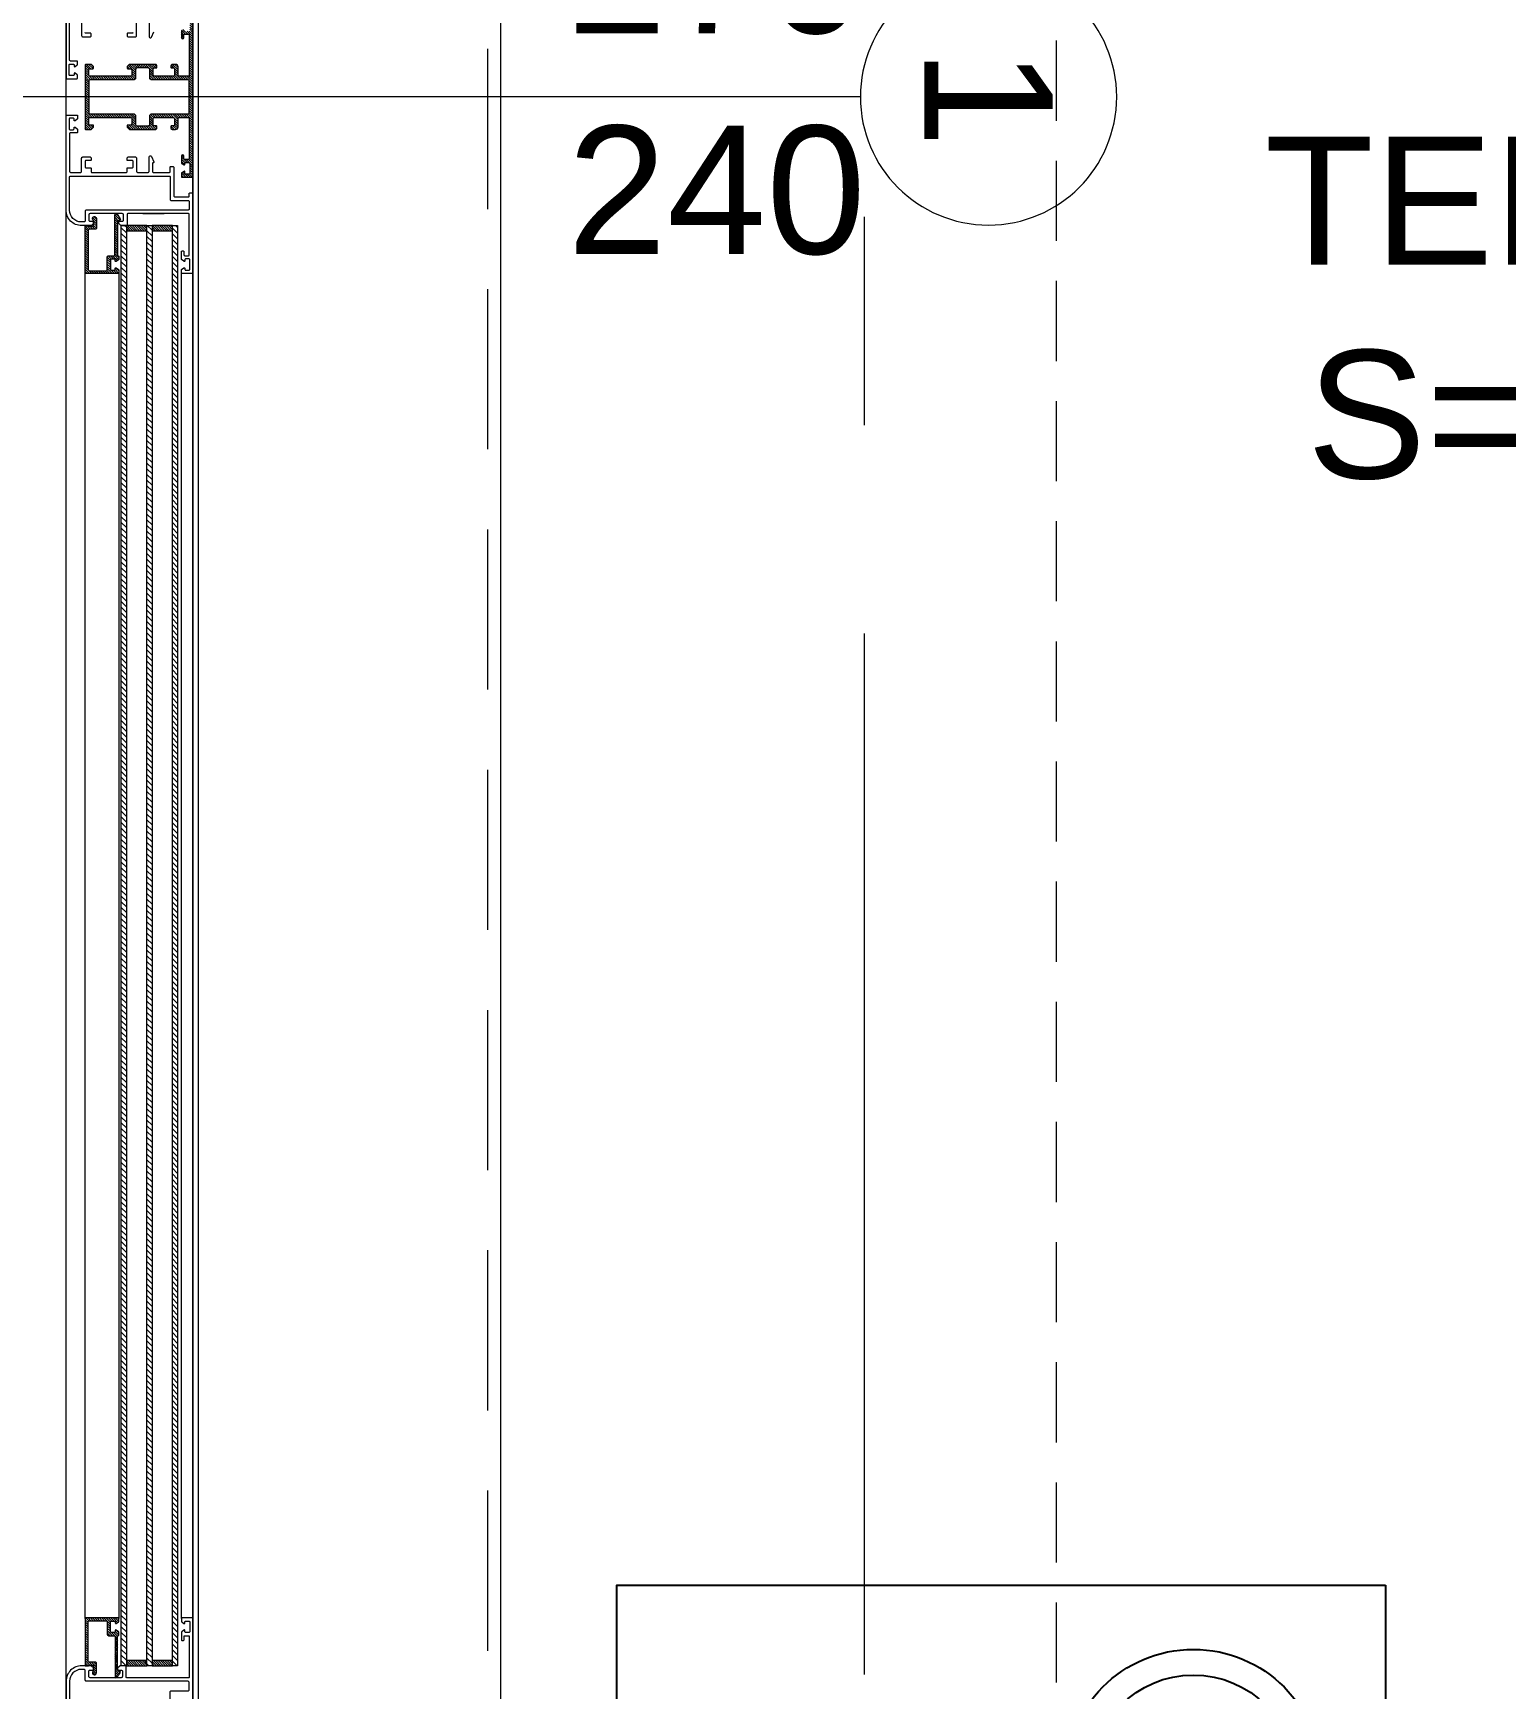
# Model space of a CAD drawing. Header units: centimetres. Extents: x 92587 to 105438, y -55119 to -48334.
# Drawn here: x 96684.2 to 96799.2, y -52413.5 to -52284.3 of the extents above; entities that cross this region are included whole.
import ezdxf

# ---------------------------------------------------------------- set-up
doc = ezdxf.new("R2010")
doc.units = ezdxf.units.CM
doc.header["$LTSCALE"] = 50
doc.header["$MEASUREMENT"] = 0
doc.linetypes.add('AXES', pattern=[2, 1.25, -0.25, 0.25, -0.25])
doc.linetypes.add('CACHE', pattern=[0.375, 0.25, -0.125])
doc.layers.get('0').update_dxf_attribs({"color": 8})
doc.layers.add('AXES', color=10, linetype='AXES')
doc.layers.add('klima', color=195, linetype='Continuous')
for name, color, linetype, lineweight in [('BETON CACHE', 4, 'CACHE', 5), ('MACONNERIE COUPE', 7, 'Continuous', 30), ('WINDOWS', 21, 'Continuous', 5)]:
    doc.layers.add(name, color=color, linetype=linetype, lineweight=lineweight)
doc.layers.add('DEMOL', color=7, linetype='Continuous', lineweight=60, true_color=0xa87e00)
doc.styles.add('GENERATED_STYLE_1', font='arial.ttf')
doc.styles.add('RS_TEXT_1.50', font='arial.ttf', dxfattribs={"height": 12.5})
pattern_1 = [(135, (-46708.70849, -43897.46996), (-0.08838834765, -0.08838834765), [])]

# ---------------------------------------------------------------- blocks, each defined once
blk = doc.blocks.new('A$C1cd8c289')
at = {"layer": 'AXES', "lineweight": 5, "ltscale": 1.3}
blk.add_line((2040, -4150), (2040, -1058.41), dxfattribs=at)
blk = doc.blocks.new('DRITARE POS 1')
at = {"layer": 'WINDOWS'}
h = blk.add_hatch(dxfattribs=at)
h.set_pattern_fill('ANSI31', color=140, scale=2.5, angle=450)
h.set_pattern_definition([(135, (-46708.9128, -43897.46996), (-0.2209708691, -0.2209708691), [])])
h.paths.add_polyline_path([(-8.71, -124.96), (-8.71, -12.58), (-8.31, -12.58), (-8.31, -124.96)])
h.paths.add_polyline_path([(-6.71, -124.96), (-6.71, -12.58), (-6.31, -12.58), (-6.31, -124.96)])
h.paths.add_polyline_path([(-4.71, -124.96), (-4.71, -12.58), (-4.31, -12.58), (-4.31, -124.96)])
at = {"layer": 'WINDOWS', "transparency": 33554559}
h = blk.add_hatch(dxfattribs=at)
h.set_pattern_fill('ANSI31', color=140, angle=450)
h.set_pattern_definition([(135, (-46708.90849, -43880.46996), (-0.08838834765, -0.08838834765), [])])
h.paths.add_polyline_path([(-6.71, -12.58), (-8.31, -12.58), (-8.31, -12.98), (-6.71, -12.98)])
h.paths.add_polyline_path([(-4.71, -12.58), (-6.31, -12.58), (-6.31, -12.98), (-4.71, -12.98)])
h.paths.add_polyline_path([(-6.71, -124.56), (-8.31, -124.56), (-8.31, -124.96), (-6.71, -124.96)])
h.paths.add_polyline_path([(-4.71, -124.56), (-6.31, -124.56), (-6.31, -124.96), (-4.71, -124.96)])
h = blk.add_hatch(dxfattribs=at)
h.set_pattern_fill('ANSI31', color=256, angle=450)
h.set_pattern_definition([(135, (-46708.71279, -43842.46996), (-0.08838834765, -0.08838834765), [])])
h.paths.add_polyline_path([(-1.74, -12.58), (-1.74, -12.64), (-2.09, -12.64, -0.414214), (-2.15, -12.58), (-2.15, -12.21, -0.247394), (-2.13, -12.16, 1.657435), (-2.37, -12.03), (-2.37, -12.77, 0.414214), (-2.28, -12.86), (-1.81, -12.86, -0.414214), (-1.72, -12.95), (-1.72, -16, -0.414214), (-1.81, -16.09), (-3.16, -16.09, -0.414214), (-3.22, -16.03), (-3.22, -15.03, 0.414214), (-3.31, -14.93), (-3.76, -14.93, -0.414214), (-3.82, -14.88), (-3.82, -11.74, 0.737396), (-3.99, -11.69), (-4.23, -12.04, 0.603122), (-4.15, -12.19), (-4.08, -12.19, -0.414214), (-4.02, -12.25), (-4.02, -14.93), (-4.06, -14.93, 0.414214), (-4.12, -14.99), (-4.12, -15.19, 0.250765), (-4.09, -15.24), (-3.92, -15.37, 0.599022), (-3.84, -15.33), (-3.84, -15.25, -0.414214), (-3.78, -15.19), (-3.52, -15.19, -0.414214), (-3.46, -15.25), (-3.46, -16, -0.414214), (-3.52, -16.05), (-3.78, -16.05, -0.414214), (-3.84, -16), (-3.84, -15.92, 0.599022), (-3.92, -15.88), (-4.09, -16.01, 0.250765), (-4.12, -16.05), (-4.12, -16.26, 0.414214), (-4.06, -16.31), (-1.55, -16.31, 0.414214), (-1.5, -16.26), (-1.5, -12.64), (-1.5, -12.58)])
h = blk.add_hatch(dxfattribs=at)
h.set_pattern_fill('ANSI31', color=256, angle=450)
h.set_pattern_definition(pattern_1)
h.paths.add_polyline_path([(-1.49, -121.28, 0.414214), (-1.55, -121.22), (-4.06, -121.22, 0.414214), (-4.11, -121.28), (-4.11, -121.48, 0.250765), (-4.09, -121.53), (-3.92, -121.66, 0.599022), (-3.83, -121.61), (-3.83, -121.54, -0.414214), (-3.78, -121.48), (-3.51, -121.48, -0.414214), (-3.46, -121.54), (-3.46, -122.28, -0.414214), (-3.51, -122.34), (-3.78, -122.34, -0.414214), (-3.83, -122.28), (-3.83, -122.21, 0.599022), (-3.92, -122.16), (-4.09, -122.29, 0.250765), (-4.11, -122.34), (-4.11, -122.54, 0.414214), (-4.06, -122.6), (-4.02, -122.6), (-4.02, -125.29, -0.414214), (-4.07, -125.34), (-4.15, -125.34, 0.603122), (-4.23, -125.49), (-3.98, -125.85, 0.737396), (-3.81, -125.79), (-3.81, -122.66, -0.414214), (-3.76, -122.6), (-3.31, -122.6, 0.414214), (-3.22, -122.51), (-3.22, -121.5, -0.414214), (-3.16, -121.44), (-1.81, -121.44, -0.414214), (-1.72, -121.54), (-1.72, -124.58, -0.414214), (-1.81, -124.67), (-2.28, -124.67, 0.414214), (-2.37, -124.77), (-2.37, -125.5, 1.657435), (-2.12, -125.37, -0.247394), (-2.15, -125.33), (-2.15, -124.95, -0.414214), (-2.09, -124.9), (-1.74, -124.9), (-1.74, -124.95), (-1.49, -124.95), (-1.49, -124.9)])
at = {"layer": 'WINDOWS'}
h = blk.add_hatch(dxfattribs=at)
h.set_pattern_fill('ANSI31', color=256, angle=450)
h.set_pattern_definition(pattern_1)
h.paths.add_polyline_path([(-9.61, -130.17, -0.414214), (-9.56, -130.11), (-9.26, -130.11, -0.414214), (-9.2, -130.17), (-9.2, -130.38, 1), (-9, -130.38), (-9, -129.85, 0.250765), (-9.02, -129.8), (-9.19, -129.69, 0.599022), (-9.28, -129.74), (-9.28, -129.81, -0.414214), (-9.33, -129.87), (-9.59, -129.87, -0.414214), (-9.65, -129.81), (-9.65, -129.03, -0.414214), (-9.59, -128.97), (-9.33, -128.97, -0.414214), (-9.28, -129.03), (-9.28, -129.14, 0.599022), (-9.19, -129.19), (-9.02, -129.07, 0.250765), (-9, -129.03), (-9, -128.78, 0.414214), (-9.05, -128.73), (-9.84, -128.73, 0.414214), (-9.89, -128.78), (-9.89, -135), (-9.89, -141.22, 0.414214), (-9.84, -141.27), (-9.05, -141.27, 0.414214), (-9, -141.22), (-9, -140.97, 0.250765), (-9.02, -140.93), (-9.19, -140.81, 0.599022), (-9.28, -140.86), (-9.28, -140.97, -0.414214), (-9.33, -141.03), (-9.59, -141.03, -0.414214), (-9.65, -140.97), (-9.65, -140.19, -0.414214), (-9.59, -140.13), (-9.33, -140.13, -0.414214), (-9.28, -140.19), (-9.28, -140.26, 0.599022), (-9.19, -140.31), (-9.02, -140.2, 0.250765), (-9, -140.15), (-9, -139.62, 1), (-9.2, -139.62), (-9.2, -139.83, -0.414214), (-9.26, -139.89), (-9.56, -139.89, -0.414214), (-9.61, -139.83), (-9.61, -136.66, -0.414214), (-9.56, -136.61), (-8.83, -136.61, -0.414214), (-8.74, -136.7), (-8.74, -137.35, 0.414214), (-8.55, -137.54), (-8.29, -137.54, 0.198912), (-8.25, -137.52), (-8.19, -137.46, 0.198912), (-8.18, -137.42), (-8.18, -137.31, 0.414214), (-8.23, -137.26), (-8.4, -137.26, -0.414214), (-8.46, -137.2), (-8.46, -136.7, -0.414214), (-8.36, -136.61), (-6.91, -136.61, -0.414214), (-6.81, -136.7), (-6.81, -137.2, -0.414214), (-6.87, -137.26), (-7.04, -137.26, 0.414214), (-7.09, -137.31), (-7.09, -137.42, 0.198912), (-7.08, -137.46), (-7.02, -137.52, 0.198912), (-6.98, -137.54), (-4.97, -137.54, 0.198912), (-4.93, -137.52), (-4.78, -137.37, 0.198912), (-4.76, -137.33), (-4.76, -137.26, 0.414214), (-4.82, -137.2), (-5, -137.2, -0.340481), (-5.13, -137.11), (-5.13, -136.7, -0.414214), (-5.04, -136.61), (-1.87, -136.61, -0.414214), (-1.77, -136.7), (-1.77, -137.11, -0.414214), (-1.87, -137.2), (-2.09, -137.2, 0.414214), (-2.15, -137.26), (-2.15, -137.33, 0.198912), (-2.13, -137.37), (-1.98, -137.52, 0.198912), (-1.94, -137.54), (-1.55, -137.54, 0.414214), (-1.49, -137.48), (-1.49, -135), (-1.49, -132.52, 0.414214), (-1.55, -132.46), (-1.94, -132.46, 0.198912), (-1.98, -132.48), (-2.13, -132.63, 0.198912), (-2.15, -132.67), (-2.15, -132.74, 0.414214), (-2.09, -132.8), (-1.87, -132.8, -0.414214), (-1.77, -132.89), (-1.77, -133.3, -0.414214), (-1.87, -133.39), (-5.04, -133.39, -0.414214), (-5.13, -133.3), (-5.13, -132.89, -0.340481), (-5, -132.8), (-4.82, -132.8, 0.414214), (-4.76, -132.74), (-4.76, -132.67, 0.198912), (-4.78, -132.63), (-4.93, -132.48, 0.198912), (-4.97, -132.46), (-6.98, -132.46, 0.198912), (-7.02, -132.48), (-7.08, -132.54, 0.198912), (-7.09, -132.58), (-7.09, -132.69, 0.414214), (-7.04, -132.74), (-6.87, -132.74, -0.414214), (-6.81, -132.8), (-6.81, -133.3, -0.414214), (-6.91, -133.39), (-8.36, -133.39, -0.414214), (-8.46, -133.3), (-8.46, -132.8, -0.414214), (-8.4, -132.74), (-8.23, -132.74, 0.414214), (-8.18, -132.69), (-8.18, -132.58, 0.198912), (-8.19, -132.54), (-8.25, -132.48, 0.198912), (-8.29, -132.46), (-8.55, -132.46, 0.414214), (-8.74, -132.65), (-8.74, -133.3, -0.414214), (-8.83, -133.39), (-9.56, -133.39, -0.414214), (-9.61, -133.34)])
h.paths.add_polyline_path([(-9.56, -133.67), (-6.63, -133.67), (-6.53, -133.58), (-6.53, -132.83), (-6.44, -132.74), (-5.51, -132.74), (-5.41, -132.83), (-5.41, -133.58), (-5.32, -133.67), (-1.83, -133.67), (-1.77, -133.73), (-1.77, -135), (-1.77, -136.27), (-1.83, -136.33), (-5.32, -136.33), (-5.41, -136.42), (-5.41, -137.17), (-5.51, -137.26), (-6.44, -137.26), (-6.53, -137.17), (-6.53, -136.42), (-6.63, -136.33), (-9.56, -136.33), (-9.61, -136.27), (-9.61, -135), (-9.61, -133.73)], flags=16)
at = {"layer": 'WINDOWS', "color": 165, "linetype": 'CACHE'}
blk.add_line((-32.9, -270), (-32.9, 0), dxfattribs=at)
at = {"layer": 'WINDOWS'}
for p, q in [((-0.01, -11.48), (0, -126.13)), ((-9.89, -16.28), (-9.89, -121.28)), ((-9, -16.26), (-9, -121.28)), ((-4.11, -121.28), (-4.12, -16.26)), ((-1.5, -16.26), (-1.49, -121.28)), ((-5.98, -125.89), (-7.66, -125.89))]:
    blk.add_line(p, q, dxfattribs=at)
at = {"layer": 'WINDOWS', "color": 165}
blk.add_line((-61.99, -135), (34.01, -135), dxfattribs=at)
for points in [[(-9.9, 0), (-9.9, -270), (-33.9, -270), (-33.9, 0)], [(-10.3, -269.6), (-10.3, -0.4), (-9.9, 0), (-9.9, -270)], [(0, 0), (0, -270), (10, -270), (10, 0)]]:
    blk.add_lwpolyline(points, close=True, dxfattribs=at)
at = {"layer": 'WINDOWS'}
for points in [[(-9.9, -270), (-9.9, 0), (0, 0), (0, -270)], [(-1.77, -135), (-1.77, -133.73), (-1.83, -133.67), (-5.32, -133.67), (-5.41, -133.58), (-5.41, -132.83), (-5.51, -132.74), (-6.44, -132.74), (-6.53, -132.83), (-6.53, -133.58), (-6.63, -133.67), (-9.56, -133.67), (-9.61, -133.73), (-9.61, -135), (-9.61, -136.27), (-9.56, -136.33), (-6.63, -136.33), (-6.53, -136.42), (-6.53, -137.17), (-6.44, -137.26), (-5.51, -137.26), (-5.41, -137.17), (-5.41, -136.42), (-5.32, -136.33), (-1.83, -136.33), (-1.77, -136.27)]]:
    blk.add_lwpolyline(points, close=True, dxfattribs=at)
for points in [[(-9.9, -10.08), (-9.9, -16.26, 0.414214), (-9.84, -16.31), (-9.06, -16.31, 0.414214), (-9, -16.26), (-9, -16.05, 0.250765), (-9.03, -16.01), (-9.19, -15.88, 0.599022), (-9.28, -15.92), (-9.28, -16.02, -0.414214), (-9.34, -16.07), (-9.6, -16.07, -0.414214), (-9.65, -16.02), (-9.65, -15.23, -0.414214), (-9.6, -15.18), (-9.34, -15.18, -0.414214), (-9.28, -15.23), (-9.28, -15.33, 0.599022), (-9.19, -15.37), (-9.03, -15.24, 0.250765), (-9, -15.19), (-9, -14.62, 0.414214), (-9.06, -14.56), (-9.15, -14.56, 0.414214), (-9.21, -14.62), (-9.21, -14.88, -0.414214), (-9.26, -14.93), (-9.56, -14.93, -0.414214), (-9.62, -14.88), (-9.62, -11.7, -0.414214), (-9.56, -11.65), (-4.73, -11.65, -0.414214), (-4.68, -11.7), (-4.68, -12.53, 0.414214), (-4.62, -12.58), (-4.23, -12.58, 0.198912), (-4.19, -12.56), (-4.04, -12.41, 0.198912), (-4.02, -12.37), (-4.02, -12.3, 0.414214), (-4.08, -12.25), (-4.3, -12.25, -0.414214), (-4.4, -12.15), (-4.4, -11.74, -0.414214), (-4.3, -11.65), (-1.87, -11.65, -0.414214), (-1.78, -11.74), (-1.78, -12.15, -0.414214), (-1.87, -12.25), (-2.09, -12.25, 0.414214), (-2.15, -12.3), (-2.15, -12.37, 0.198912), (-2.13, -12.41), (-1.98, -12.56, 0.198912), (-1.94, -12.58), (-1.22, -12.58, 0.414214), (0, -11.37), (0, -4.01, 0.414214)], [(-9, -140.15), (-9, -139.62, 1), (-9.2, -139.62), (-9.2, -139.83, -0.414214), (-9.26, -139.89), (-9.56, -139.89, -0.414214), (-9.61, -139.83), (-9.61, -136.66, -0.414214), (-9.56, -136.61), (-8.83, -136.61, -0.414214), (-8.74, -136.7), (-8.74, -137.35, 0.414214), (-8.55, -137.54), (-8.29, -137.54, 0.198912), (-8.25, -137.52), (-8.19, -137.46, 0.198912), (-8.18, -137.42), (-8.18, -137.31, 0.414214), (-8.23, -137.26), (-8.4, -137.26, -0.414214), (-8.46, -137.2), (-8.46, -136.7, -0.414214), (-8.36, -136.61), (-6.91, -136.61, -0.414214), (-6.81, -136.7), (-6.81, -137.2, -0.414214), (-6.87, -137.26), (-7.04, -137.26, 0.414214), (-7.09, -137.31), (-7.09, -137.42, 0.198912), (-7.08, -137.46), (-7.02, -137.52, 0.198912), (-6.98, -137.54), (-4.97, -137.54, 0.198912), (-4.93, -137.52), (-4.78, -137.37, 0.198912), (-4.76, -137.33), (-4.76, -137.26, 0.414214), (-4.82, -137.2), (-5, -137.2, -0.340481), (-5.13, -137.11), (-5.13, -136.7, -0.414214), (-5.04, -136.61), (-1.87, -136.61, -0.414214), (-1.77, -136.7), (-1.77, -137.11, -0.414214), (-1.87, -137.2), (-2.09, -137.2, 0.414214), (-2.15, -137.26), (-2.15, -137.33, 0.198912), (-2.13, -137.37), (-1.98, -137.52, 0.198912), (-1.94, -137.54), (-1.55, -137.54, 0.414214), (-1.49, -137.48), (-1.49, -135), (-1.49, -132.52, 0.414214), (-1.55, -132.46), (-1.94, -132.46, 0.198912), (-1.98, -132.48), (-2.13, -132.63, 0.198912), (-2.15, -132.67), (-2.15, -132.74, 0.414214), (-2.09, -132.8), (-1.87, -132.8, -0.414214), (-1.77, -132.89), (-1.77, -133.3, -0.414214), (-1.87, -133.39), (-5.04, -133.39, -0.414214), (-5.13, -133.3), (-5.13, -132.89, -0.340481), (-5, -132.8), (-4.82, -132.8, 0.414214), (-4.76, -132.74), (-4.76, -132.67, 0.198912), (-4.78, -132.63), (-4.93, -132.48, 0.198912), (-4.97, -132.46), (-6.98, -132.46, 0.198912), (-7.02, -132.48), (-7.08, -132.54, 0.198912), (-7.09, -132.58), (-7.09, -132.69, 0.414214), (-7.04, -132.74), (-6.87, -132.74, -0.414214), (-6.81, -132.8), (-6.81, -133.3, -0.414214), (-6.91, -133.39), (-8.36, -133.39, -0.414214), (-8.46, -133.3), (-8.46, -132.8, -0.414214), (-8.4, -132.74), (-8.23, -132.74, 0.414214), (-8.18, -132.69), (-8.18, -132.58, 0.198912), (-8.19, -132.54), (-8.25, -132.48, 0.198912), (-8.29, -132.46), (-8.55, -132.46, 0.414214), (-8.74, -132.65), (-8.74, -133.3, -0.414214), (-8.83, -133.39), (-9.56, -133.39, -0.414214), (-9.61, -133.34), (-9.61, -130.17, -0.414214), (-9.56, -130.11), (-9.26, -130.11, -0.414214), (-9.2, -130.17), (-9.2, -130.38, 1), (-9, -130.38), (-9, -129.85, 0.250765), (-9.02, -129.8), (-9.19, -129.69, 0.599022), (-9.28, -129.74), (-9.28, -129.81, -0.414214), (-9.33, -129.87), (-9.59, -129.87, -0.414214), (-9.65, -129.81), (-9.65, -129.03, -0.414214), (-9.59, -128.97), (-9.33, -128.97, -0.414214), (-9.28, -129.03), (-9.28, -129.14, 0.599022), (-9.19, -129.19), (-9.02, -129.07, 0.250765), (-9, -129.03), (-9, -128.78, 0.414214), (-9.05, -128.73), (-9.84, -128.73, 0.414214), (-9.89, -128.78), (-9.89, -135), (-9.89, -141.22, 0.414214)], [(-1.21, -140.81), (-1.21, -139.78, 0.414214), (-1.31, -139.69), (-1.87, -139.69, 0.414214), (-1.96, -139.78), (-1.96, -139.91, 0.414214), (-1.9, -139.97), (-1.55, -139.97, -0.414214), (-1.49, -140.02)], [(-5.23, -140.02, -0.414214), (-5.17, -139.97), (-4.82, -139.97, 0.414214), (-4.76, -139.91), (-4.76, -139.78, 0.414214), (-4.85, -139.69), (-5.41, -139.69, 0.414214), (-5.51, -139.78), (-5.51, -140.81, -0.414214)], [(-6.48, -140.81), (-6.48, -139.69, 0.809546), (-6.66, -139.65), (-6.85, -140.07, 0.543142)], [(0, -143.83), (0, -136.47, 0.414214), (-0.06, -136.42), (-0.84, -136.42, 0.414214), (-0.9, -136.47), (-0.9, -136.68, 0.250765), (-0.87, -136.73), (-0.7, -136.86, 0.599022), (-0.62, -136.81), (-0.62, -136.72, -0.414214), (-0.56, -136.66), (-0.3, -136.66, -0.414214), (-0.24, -136.72), (-0.24, -137.5, -0.414214), (-0.3, -137.56), (-0.56, -137.56, -0.414214), (-0.62, -137.5), (-0.62, -137.41, 0.599022), (-0.7, -137.36), (-0.87, -137.49, 0.250765), (-0.9, -137.54), (-0.9, -137.74, 0.414214), (-0.84, -137.8), (-0.34, -137.8, -0.414214), (-0.28, -137.86), (-0.28, -140.81, -0.414214)]]:
    blk.add_lwpolyline(points, format="xyb", dxfattribs=at)
for points in [[(-1.5, -12.21, 0.414214), (-1.4, -12.3), (-1.18, -12.3), (-1.18, -12.3, 0.414214), (-0.28, -11.37), (-0.28, -8.77, 0.414214), (-0.34, -8.72), (-8.07, -8.72, 0.414214), (-8.12, -8.77), (-8.12, -10.53, -0.414214), (-8.22, -10.62), (-9.52, -10.62, 0.414214), (-9.62, -10.71), (-9.62, -11.27, 0.414214), (-9.52, -11.37), (-1.59, -11.37, -0.414214), (-1.5, -11.46)], [(-1.74, -12.64), (-2.09, -12.64, -0.414214), (-2.15, -12.58), (-2.15, -12.21, -0.247394), (-2.13, -12.16, 1.657435), (-2.37, -12.03), (-2.37, -12.77, 0.414214), (-2.28, -12.86), (-1.81, -12.86, -0.414214), (-1.72, -12.95), (-1.72, -16, -0.414214), (-1.81, -16.09), (-3.16, -16.09, -0.414214), (-3.22, -16.03), (-3.22, -15.03, 0.414214), (-3.31, -14.93), (-3.76, -14.93, -0.414214), (-3.82, -14.88), (-3.82, -11.74, 0.737396), (-3.99, -11.69), (-4.23, -12.04, 0.603122), (-4.15, -12.19), (-4.08, -12.19, -0.414214), (-4.02, -12.25), (-4.02, -14.93), (-4.06, -14.93, 0.414214), (-4.12, -14.99), (-4.12, -15.19, 0.250765), (-4.09, -15.24), (-3.92, -15.37, 0.599022), (-3.84, -15.33), (-3.84, -15.25, -0.414214), (-3.78, -15.19), (-3.52, -15.19, -0.414214), (-3.46, -15.25), (-3.46, -16, -0.414214), (-3.52, -16.05), (-3.78, -16.05, -0.414214), (-3.84, -16), (-3.84, -15.92, 0.599022), (-3.92, -15.88), (-4.09, -16.01, 0.250765), (-4.12, -16.05), (-4.12, -16.26, 0.414214), (-4.06, -16.31), (-1.55, -16.31, 0.414214), (-1.5, -16.26), (-1.5, -12.64), (-1.5, -12.58), (-1.74, -12.58)], [(0, -133.53, -0.414214), (-0.06, -133.58), (-0.84, -133.58, -0.414214), (-0.9, -133.53), (-0.9, -133.32, -0.250765), (-0.87, -133.27), (-0.7, -133.14, -0.599022), (-0.62, -133.19), (-0.62, -133.28, 0.414214), (-0.56, -133.34), (-0.3, -133.34, 0.414214), (-0.24, -133.28), (-0.24, -132.5, 0.414214), (-0.3, -132.44), (-0.56, -132.44, 0.414214), (-0.62, -132.5), (-0.62, -132.59, -0.599022), (-0.7, -132.64), (-0.87, -132.51, -0.250765), (-0.9, -132.46), (-0.9, -132.26, -0.414214), (-0.84, -132.2), (-0.34, -132.2, 0.414214), (-0.28, -132.14), (-0.28, -129.19, 0.414214), (-0.37, -129.1), (-1.12, -129.1, 0.414214), (-1.21, -129.19), (-1.21, -130.22, -0.414214), (-1.31, -130.31), (-1.87, -130.31, -0.414214), (-1.96, -130.22), (-1.96, -130.09, -0.414214), (-1.9, -130.03), (-1.55, -130.03, 0.414214), (-1.49, -129.98), (-1.49, -129.53, 0.414214), (-1.55, -129.47), (-1.9, -129.47, -0.414214), (-1.96, -129.42), (-1.96, -129.16, 0.414214), (-2.02, -129.1), (-4.7, -129.1, 0.414214), (-4.76, -129.16), (-4.76, -129.42, -0.414214), (-4.82, -129.47), (-5.17, -129.47, 0.414214), (-5.23, -129.53), (-5.23, -129.98, 0.414214), (-5.17, -130.03), (-4.82, -130.03, -0.414214), (-4.76, -130.09), (-4.76, -130.22, -0.414214), (-4.85, -130.31), (-5.41, -130.31, -0.414214), (-5.51, -130.22), (-5.51, -129.19, 0.414214), (-5.6, -129.1), (-6.38, -129.1, 0.414214), (-6.48, -129.19), (-6.48, -130.31, -0.809546), (-6.66, -130.35), (-6.85, -129.93, -0.543142), (-6.79, -129.85, 0.414214), (-6.74, -129.79), (-6.74, -129.19, 0.414214), (-6.83, -129.1), (-8.06, -129.1, 0.414214), (-8.12, -129.16), (-8.12, -129.51, -0.414214), (-8.18, -129.57), (-8.34, -129.57, -0.414214), (-8.4, -129.51), (-8.4, -127.29, 0.414214), (-8.49, -127.2), (-9.56, -127.2, 0.414214), (-9.61, -127.25), (-9.61, -127.46, -0.414214), (-9.67, -127.51), (-9.84, -127.51, -0.414214), (-9.89, -127.46), (-9.89, -121.28, -0.414214), (-9.84, -121.22), (-9.05, -121.22, -0.414214), (-9, -121.28), (-9, -121.49, -0.250765), (-9.02, -121.53), (-9.19, -121.66, -0.599022), (-9.28, -121.62), (-9.28, -121.52, 0.414214), (-9.33, -121.47), (-9.59, -121.47, 0.414214), (-9.65, -121.52), (-9.65, -122.31, 0.414214), (-9.59, -122.36), (-9.33, -122.36, 0.414214), (-9.28, -122.31), (-9.28, -122.21, -0.599022), (-9.19, -122.17), (-9.02, -122.3, -0.250765), (-9, -122.34), (-9, -122.92, -0.414214), (-9.05, -122.98), (-9.15, -122.98, -0.414214), (-9.2, -122.92), (-9.2, -122.66, 0.414214), (-9.26, -122.61), (-9.56, -122.61, 0.414214), (-9.61, -122.66), (-9.61, -125.83, 0.414214), (-9.56, -125.89), (-4.82, -125.89, 0.414214), (-4.76, -125.83), (-4.76, -125.01, -0.414214), (-4.71, -124.96), (-4.32, -124.96, -0.198912), (-4.28, -124.97), (-4.13, -125.13, -0.198912), (-4.11, -125.17), (-4.11, -125.24, -0.414214), (-4.17, -125.29), (-4.39, -125.29, 0.414214), (-4.48, -125.39), (-4.48, -125.8, 0.414214), (-4.39, -125.89), (-1.87, -125.89, 0.414214), (-1.77, -125.8), (-1.77, -125.39, 0.414214), (-1.87, -125.29), (-2.09, -125.29, -0.414214), (-2.15, -125.24), (-2.15, -125.17, -0.198912), (-2.13, -125.13), (-1.98, -124.97, -0.198912), (-1.94, -124.96), (-1.21, -124.96, -0.414214), (0, -126.17)], [(-1.74, -124.9), (-2.09, -124.9, 0.414214), (-2.15, -124.95), (-2.15, -125.33, 0.247394), (-2.12, -125.37, -1.657435), (-2.37, -125.5), (-2.37, -124.77, -0.414214), (-2.28, -124.67), (-1.81, -124.67, 0.414214), (-1.72, -124.58), (-1.72, -121.54, 0.414214), (-1.81, -121.44), (-3.16, -121.44, 0.414214), (-3.22, -121.5), (-3.22, -122.51, -0.414214), (-3.31, -122.6), (-3.76, -122.6, 0.414214), (-3.81, -122.66), (-3.81, -125.79, -0.737396), (-3.98, -125.85), (-4.23, -125.49, -0.603122), (-4.15, -125.34), (-4.07, -125.34, 0.414214), (-4.02, -125.29), (-4.02, -122.6), (-4.06, -122.6, -0.414214), (-4.11, -122.54), (-4.11, -122.34, -0.250765), (-4.09, -122.29), (-3.92, -122.16, -0.599022), (-3.83, -122.21), (-3.83, -122.28, 0.414214), (-3.78, -122.34), (-3.51, -122.34, 0.414214), (-3.46, -122.28), (-3.46, -121.54, 0.414214), (-3.51, -121.48), (-3.78, -121.48, 0.414214), (-3.83, -121.54), (-3.83, -121.61, -0.599022), (-3.92, -121.66), (-4.09, -121.53, -0.250765), (-4.11, -121.48), (-4.11, -121.28, -0.414214), (-4.06, -121.22), (-1.55, -121.22, -0.414214), (-1.49, -121.28), (-1.49, -124.9), (-1.49, -124.95), (-1.74, -124.95)], [(-1.49, -125.33, -0.414214), (-1.4, -125.24), (-1.18, -125.24), (-1.18, -125.24, -0.414214), (-0.28, -126.17), (-0.28, -128.77, -0.414214), (-0.34, -128.82), (-8.06, -128.82, -0.414214), (-8.12, -128.77), (-8.12, -127.01, 0.414214), (-8.21, -126.92), (-9.52, -126.92, -0.414214), (-9.61, -126.82), (-9.61, -126.26, -0.414214), (-9.52, -126.17), (-1.59, -126.17, 0.414214), (-1.49, -126.08)]]:
    blk.add_lwpolyline(points, format="xyb", close=True, dxfattribs=at)
at = {"layer": 'WINDOWS', "color": 140}
for points in [[(-8.71, -124.96), (-8.71, -12.58), (-8.31, -12.58), (-8.31, -124.96)], [(-6.71, -12.58), (-8.31, -12.58), (-8.31, -12.98), (-6.71, -12.98)], [(-6.71, -124.96), (-6.71, -12.58), (-6.31, -12.58), (-6.31, -124.96)], [(-4.71, -12.58), (-6.31, -12.58), (-6.31, -12.98), (-4.71, -12.98)], [(-4.71, -124.96), (-4.71, -12.58), (-4.31, -12.58), (-4.31, -124.96)], [(-6.71, -124.56), (-8.31, -124.56), (-8.31, -124.96), (-6.71, -124.96)], [(-4.71, -124.56), (-6.31, -124.56), (-6.31, -124.96), (-4.71, -124.96)]]:
    blk.add_lwpolyline(points, close=True, dxfattribs=at)
at = {"layer": 'WINDOWS', "color": 165}
blk.add_lwpolyline([(-71.99, -125, 1), (-71.99, -145, 1)], format="xyb", close=True, dxfattribs=at)
at = {"layer": 'WINDOWS', "color": 165, "char_height": 10, "attachment_point": 7, "style": 'GENERATED_STYLE_1'}
for s, insert, rotation in [('\\A1;\\pxql,t0;240{\\H0.66x;\\S^  ;}', (-39.11, -119.83), 180), ('\\A1;\\pxql,t0;1', (-66.99, -138.81), 90), ('\\A1;\\pxql,t0;270', (-39.11, -139.83), 180)]:
    blk.add_mtext(s, dxfattribs=dict(at, insert=insert, rotation=rotation))

msp = doc.modelspace()

# ---------------------------------------------------------------- linework, layer by layer
at = {"layer": 'BETON CACHE', "lineweight": 5, "ltscale": 0.5}
msp.add_lwpolyline([(94664.11, -54072.36), (96764.11, -54072.36), (96764.11, -52107.36), (94664.11, -52107.36)], close=True, dxfattribs=at)
at = {"layer": 'klima', "linetype": 'Continuous', "lineweight": 25}
msp.add_lwpolyline([(96789.79, -52405.39), (96789.79, -52445.39), (96729.79, -52445.39), (96729.79, -52405.39)], close=True, dxfattribs=at)
for radius in [10, 8]:
    msp.add_circle((96774.79, -52420.39), radius, dxfattribs=at)

# ---------------------------------------------------------------- block references
at = {"lineweight": 5, "rotation": 180}
msp.add_blockref('DRITARE POS 1', (96686.81, -52424.25), dxfattribs=at)
at = {"layer": 'MACONNERIE COUPE', "lineweight": 5, "ltscale": 0.5}
msp.add_blockref('A$C1cd8c289', (94709.11, -50862.36), dxfattribs=at)

# ---------------------------------------------------------------- texts
at = {"layer": 'DEMOL', "lineweight": -2, "insert": (96814.11, -52305.75), "char_height": 10, "width": 93.9293, "attachment_point": 5, "style": 'RS_TEXT_1.50'}
msp.add_mtext('TERASA 1\\PS=6.34m²', dxfattribs=at)

doc.saveas('drawing.dxf')
